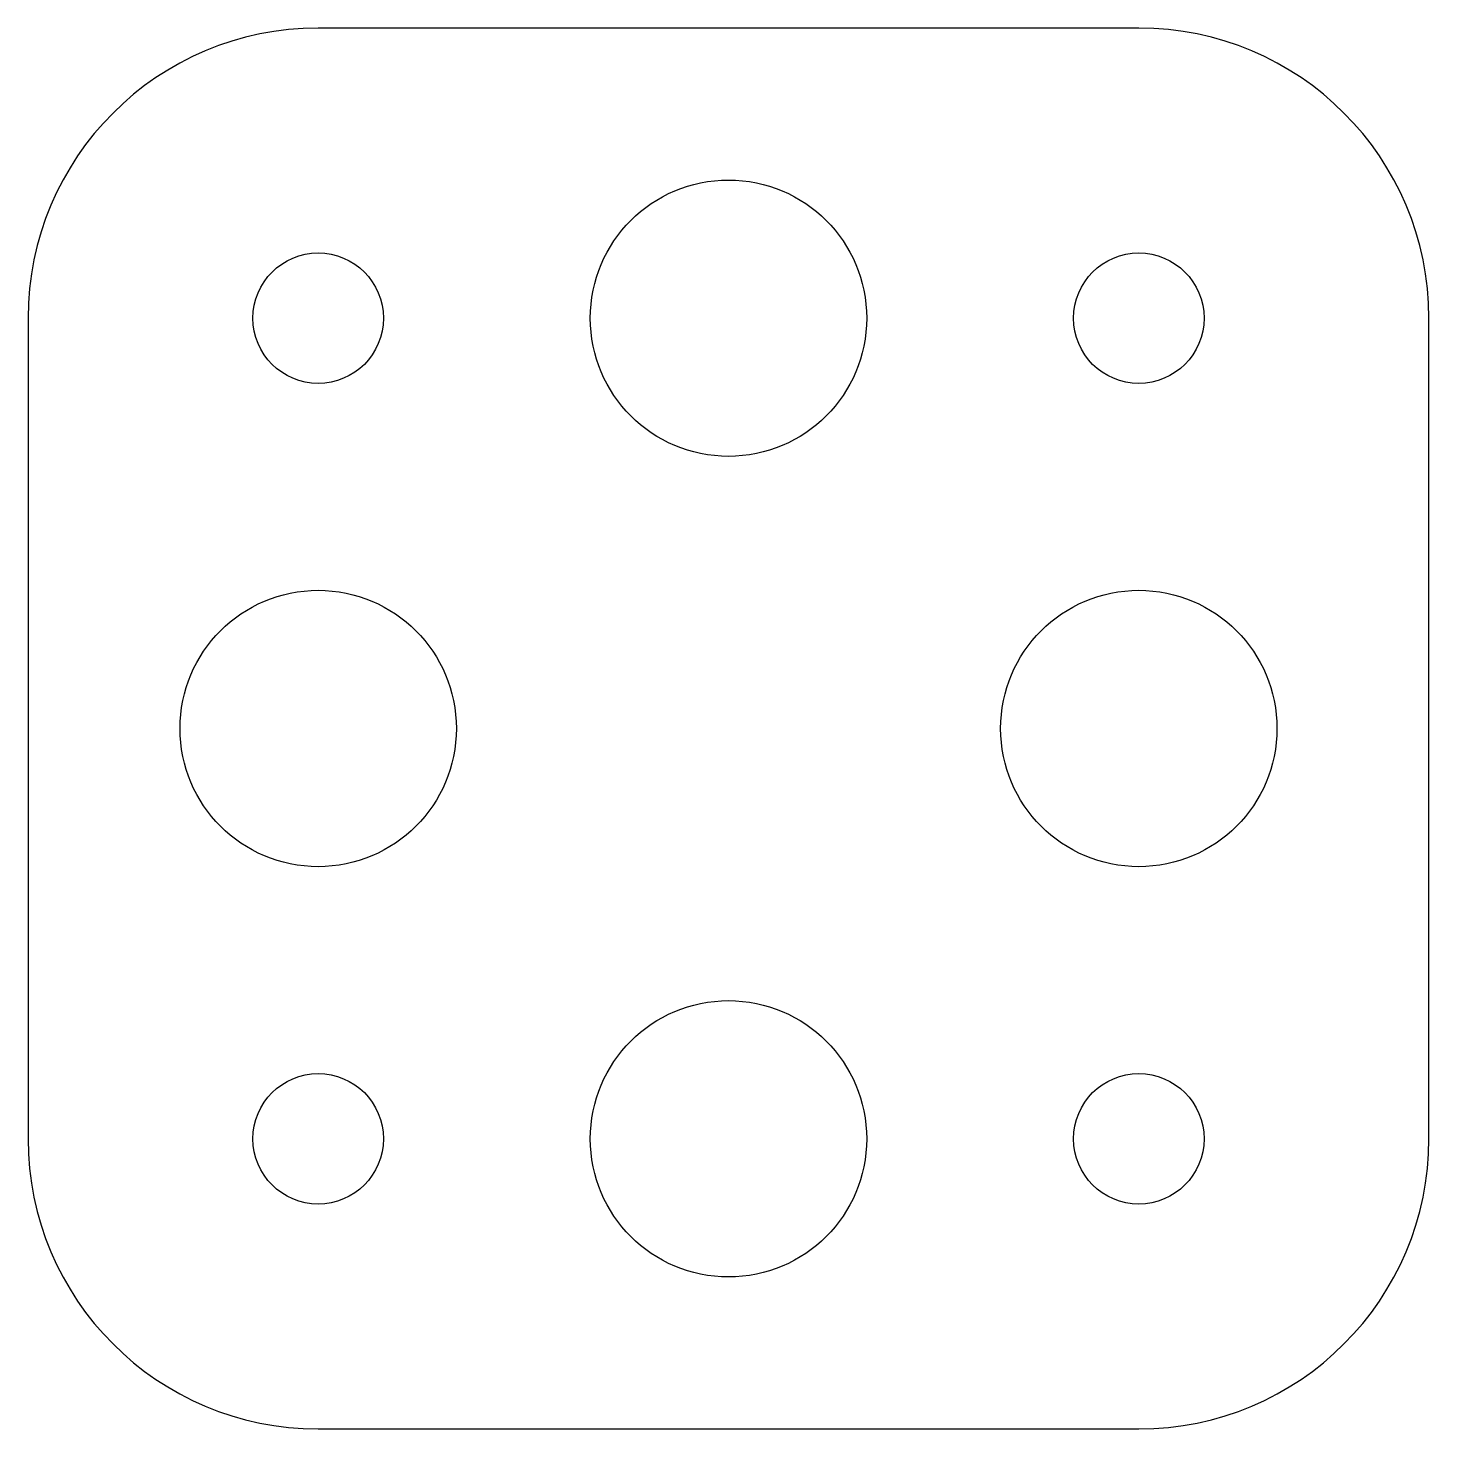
# Model space of a CAD drawing. Header units: millimetres. Extents: x -24.1 to 24.1, y -24.1 to 24.1.
import ezdxf

# ---------------------------------------------------------------- set-up
doc = ezdxf.new("R2010")
doc.units = ezdxf.units.MM

msp = doc.modelspace()

# ---------------------------------------------------------------- linework, layer by layer
for p, q in [((14.142, 24.142), (-14.142, 24.142)), ((-24.142, 14.142), (-24.142, -14.142)), ((24.142, -14.142), (24.142, 14.142)), ((-14.142, -24.142), (14.142, -24.142))]:
    msp.add_line(p, q)
for centre, radius in [((0, 14.142), 4.762), ((-14.142, 14.142), 2.25), ((14.142, 14.142), 2.25), ((-14.142, 0), 4.762), ((14.142, 0), 4.762), ((0, -14.142), 4.762), ((-14.142, -14.142), 2.25), ((14.142, -14.142), 2.25)]:
    msp.add_circle(centre, radius)
for centre, start, end in [((14.142, 14.142), 0, 90), ((-14.142, 14.142), 90, 180), ((-14.142, -14.142), 180, 270), ((14.142, -14.142), -90, 0)]:
    msp.add_arc(centre, 10, start, end)

doc.saveas('drawing.dxf')
